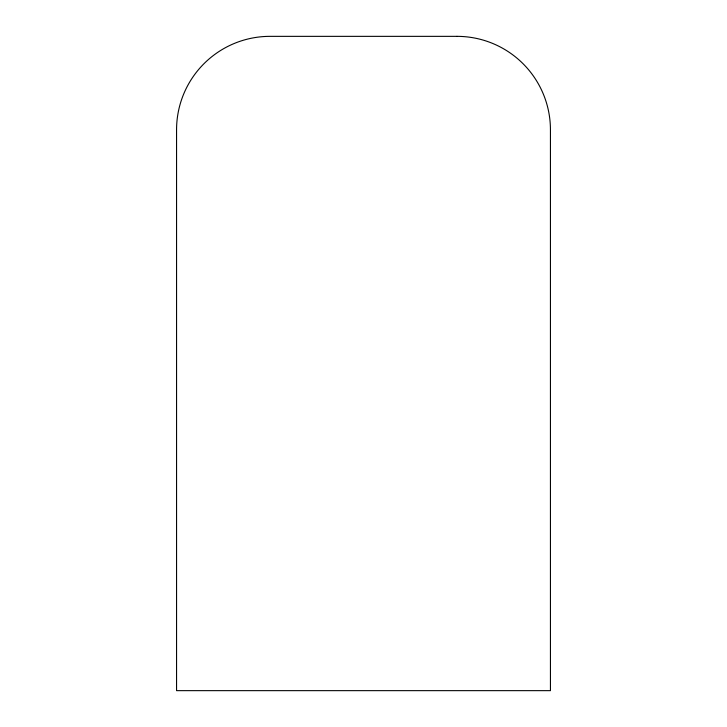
<?xml version="1.0" encoding="UTF-8"?>
<svg xmlns="http://www.w3.org/2000/svg" width="727" height="727" viewBox="0 0 727 727"><rect width="100%" height="100%" fill="white"/><g stroke="black" fill="none" stroke-linecap="round" stroke-linejoin="round"><path stroke-width="1.09" d="M456.974 36.35L270.026 36.35A93.474 93.474 0 0 0 176.561 129.824L176.561 690.65L550.439 690.65L550.439 129.824A93.474 93.474 0 0 0 456.974 36.35"/></g></svg>
